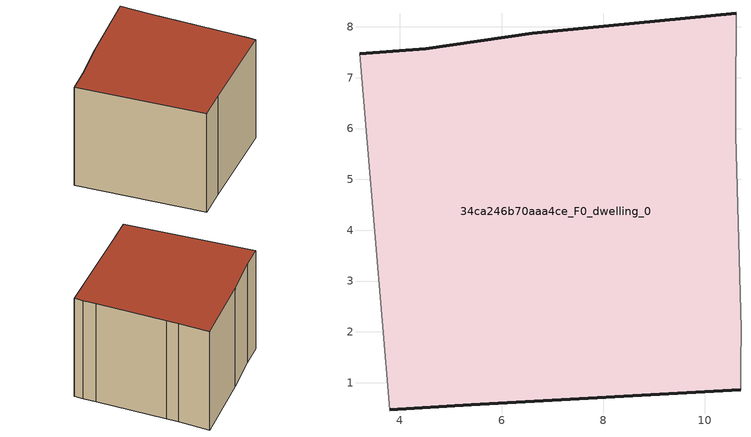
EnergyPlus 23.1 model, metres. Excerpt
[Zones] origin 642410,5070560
34ca246b70aaa4ce_F0_dwelling_0
 floor ground (EU_floor_Construction): 10.61,8.27 10.61,6.57 10.61,5.87 10.71,2.06 10.71,1.36 10.71,0.86 5.4,0.56 3.8,0.47 3.2,7.47 4.51,7.57 6.61,7.87 z0
 wall outside (EU_wall_Construction): 3.8,0.47 5.4,0.56 10.71,0.86 / 10.61,8.27 6.61,7.87 4.51,7.57 3.2,7.47 z0:6
 wall adiabatic (EU_wall_Construction): 3.2,7.47 3.8,0.47 / 10.71,0.86 10.71,1.36 10.71,2.06 10.61,5.87 10.61,6.57 10.61,8.27 z0:6
 roof outside (EU_roof_Construction): 10.71,0.86 10.71,1.36 10.71,2.06 10.61,5.87 10.61,6.57 10.61,8.27 6.61,7.87 4.51,7.57 3.2,7.47 3.8,0.47 5.4,0.56 z6
[Building]
EU S2 Campaign: North Axis=0; Terrain=City; Solar Distribution=FullExterior
[Site:Location]
Lyon-Bron: Latitude=45.75; Longitude=5; Time Zone=1; Elevation=198
[SizingPeriod:WeatherFileDays]
AnnualSizingPeriod: Begin Month=1; Begin Day of Month=1; End Month=12; End Day of Month=31; Day of Week for Start Day=Monday; Use Weather File Daylight Saving Period=No; Use Weather File Rain and Snow Indicators=No
[MATERIAL]
EU_InternalMass_Material: Roughness=MediumRough; Thickness=0.1; Conductivity=1; Density=1800; Specific Heat=900; Thermal Absorptance=0.9; Solar Absorptance=0.7; Visible Absorptance=0.7
[MATERIAL:NOMASS] Roughness=MediumRough; Thermal Absorptance=0.9; Solar Absorptance=0.7; Visible Absorptance=0.7
Name | Thermal Resistance
EU_wall_NoMass | 0.503714
EU_roof_NoMass | 0.959371
EU_floor_NoMass | 0.347222
[CONSTRUCTION]
EU_wall_Construction: EU_wall_NoMass
EU_roof_Construction: EU_roof_NoMass
EU_floor_Construction: EU_floor_NoMass
EU_InternalMass_Construction: EU_InternalMass_Material
[ZONE]
34ca246b70aaa4ce_F0_dwelling_0: Type=1; Multiplier=1; Ceiling Height=autocalculate; Volume=310.247; Floor Area=autocalculate; Part of Total Floor Area=Yes
[INTERNALMASS]
34ca246b70aaa4ce_F0_dwelling_0_EU_InternalMass: Construction=EU_InternalMass_Construction; Zone or ZoneList=34ca246b70aaa4ce_F0_dwelling_0; Surface Area=51.7084
[OTHEREQUIPMENT]
EU_Step8_InternalGain_34ca246b70aaa4ce_F0_dwelling_0_f000: Fuel Type=Electricity; Zone or ZoneList or Space or SpaceList=34ca246b70aaa4ce_F0_dwelling_0; Schedule=EU_Step8_GainSchedule_34ca246b70aaa4ce_F0_dwelling_0_f000; Design Level Calculation Method=Watts/Area; Power per Zone Floor Area=1; Fraction Latent=0; Fraction Radiant=0; Fraction Lost=0; Carbon Dioxide Generation Rate=0; EndUse Subcategory=EU_Step8_InternalGains
[ZONEVENTILATION:DESIGNFLOWRATE]
EU_ConstantAir_34ca246b70aaa4ce_F0_dwelling_0: Zone or ZoneList or Space or SpaceList=34ca246b70aaa4ce_F0_dwelling_0; Schedule=EU_AlwaysOn; Design Flow Rate Calculation Method=AirChanges/Hour; Air Changes per Hour=0.64; Ventilation Type=Natural; Fan Pressure Rise=0; Fan Total Efficiency=1; Constant Term Coefficient=1; Temperature Term Coefficient=0; Velocity Term Coefficient=0; Velocity Squared Term Coefficient=0; Minimum Indoor Temperature=-100; Maximum Indoor Temperature=100; Delta Temperature=-100; Minimum Outdoor Temperature=-100; Maximum Outdoor Temperature=100; Maximum Wind Speed=40
[HVACTEMPLATE:THERMOSTAT]
EU_HeatOnly_34ca246b70aaa4ce_F0_dwelling_0: Constant Heating Setpoint=20; Constant Cooling Setpoint=50
[HVACTEMPLATE:ZONE:IDEALLOADSAIRSYSTEM]
34ca246b70aaa4ce_F0_dwelling_0: Template Thermostat=EU_HeatOnly_34ca246b70aaa4ce_F0_dwelling_0; System Availability Schedule=EU_AlwaysOn; Maximum Heating Supply Air Temperature=50; Minimum Cooling Supply Air Temperature=13; Maximum Heating Supply Air Humidity Ratio=0.0156; Minimum Cooling Supply Air Humidity Ratio=0.0077; Heating Limit=NoLimit; Cooling Limit=NoLimit; Heating Availability Schedule=EU_AlwaysOn; Cooling Availability Schedule=EU_CoolingOff; Dehumidification Control Type=ConstantSensibleHeatRatio; Cooling Sensible Heat Ratio=0.7; Dehumidification Setpoint=60; Humidification Control Type=None; Humidification Setpoint=30; Outdoor Air Method=None; Outdoor Air Flow Rate per Person=0.00944; Outdoor Air Flow Rate per Zone Floor Area=0; Outdoor Air Flow Rate per Zone=0; Demand Controlled Ventilation Type=None; Outdoor Air Economizer Type=NoEconomizer; Heat Recovery Type=None; Sensible Heat Recovery Effectiveness=0.7; Latent Heat Recovery Effectiveness=0.65
[SIZING:ZONE]
34ca246b70aaa4ce_F0_dwelling_0: Zone Cooling Design Supply Air Temperature Input Method=SupplyAirTemperature; Zone Cooling Design Supply Air Temperature=13; Zone Heating Design Supply Air Temperature Input Method=SupplyAirTemperature; Zone Heating Design Supply Air Temperature=50; Zone Cooling Design Supply Air Humidity Ratio=0.008; Zone Heating Design Supply Air Humidity Ratio=0.008; Cooling Design Air Flow Method=DesignDay; Cooling Design Air Flow Rate=0; Cooling Minimum Air Flow per Zone Floor Area=0.000762; Cooling Minimum Air Flow=0; Cooling Minimum Air Flow Fraction=0.2; Heating Design Air Flow Method=DesignDay; Heating Design Air Flow Rate=0; Heating Maximum Air Flow per Zone Floor Area=0.002032; Heating Maximum Air Flow=0.141576; Heating Maximum Air Flow Fraction=0.3; Account for Dedicated Outdoor Air System=No; Dedicated Outdoor Air System Control Strategy=NeutralSupplyAir; Dedicated Outdoor Air Low Setpoint Temperature for Design=autosize; Dedicated Outdoor Air High Setpoint Temperature for Design=autosize; Zone Load Sizing Method=Sensible Load Only No Latent Load; Zone Latent Cooling Design Supply Air Humidity Ratio Input Method=HumidityRatioDifference; Zone Cooling Design Supply Air Humidity Ratio Difference=0.005; Zone Latent Heating Design Supply Air Humidity Ratio Input Method=HumidityRatioDifference; Zone Humidification Design Supply Air Humidity Ratio Difference=0.005
[SCHEDULE:CONSTANT]
Name | Hourly Value
EU_AlwaysOn | 1
EU_CoolingOff | 0
[SCHEDULE:FILE]
EU_Step8_GainSchedule_34ca246b70aaa4ce_F0_dwelling_0_f000: File=../../schedules/34ca246b70aaa4ce/34ca246b70aaa4ce_F0_dwelling_0_f000_gain.csv; Column Number=1; Rows to Skip at Top=0; Number of Hours of Data=8760; Column Separator=Comma; Interpolate to Timestep=No; Minutes per Item=60; Adjust Schedule for Daylight Savings=Yes
